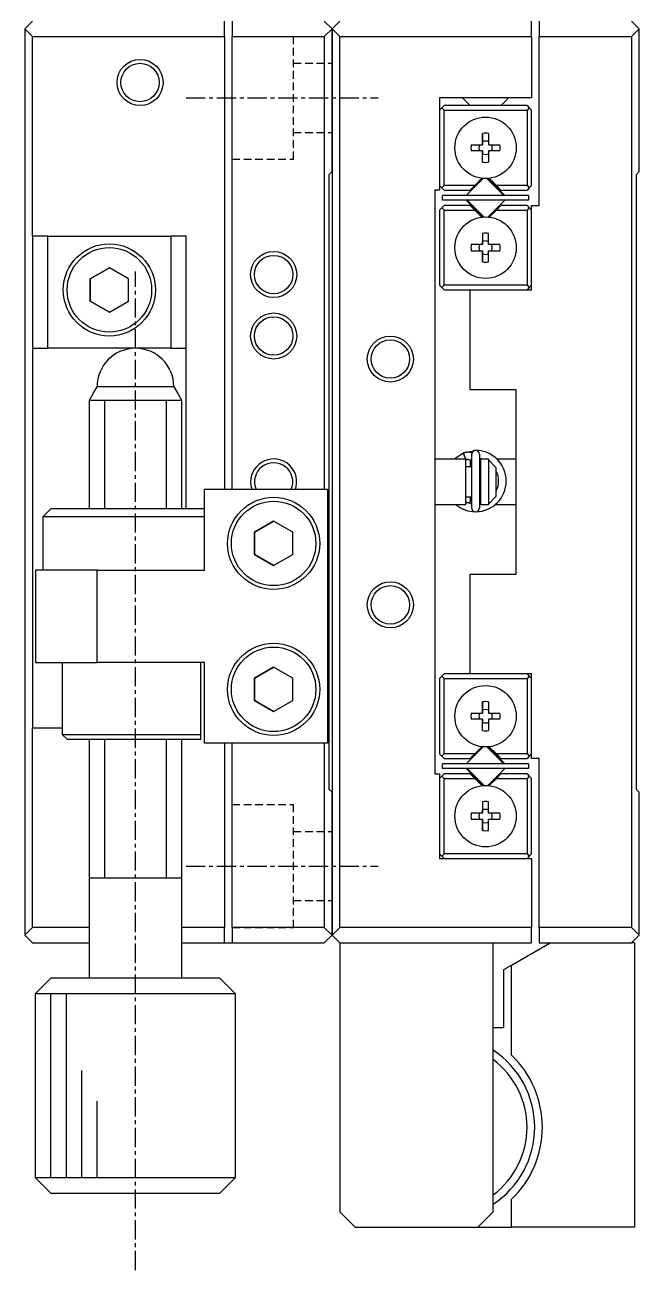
# Model space of a CAD drawing. Extents: x 6 to 340, y 10 to 248.
# Drawn here: x 299.9 to 339.9, y 95.1 to 176.2 of the extents above; entities that cross this region are included whole.
import ezdxf

# ---------------------------------------------------------------- set-up
doc = ezdxf.new("R2010")
doc.units = 0
doc.linetypes.add('CENTER', pattern=[2, 1.25, -0.25, 0.25, -0.25])
doc.linetypes.add('DASHED', pattern=[0.75, 0.5, -0.25])
doc.layers.get('0').update_dxf_attribs({"linetype": 'CONTINUOUS'})
doc.layers.add('CENTER', color=1, linetype='CENTER')

msp = doc.modelspace()

# ---------------------------------------------------------------- linework, layer by layer
at = {"color": 7, "linetype": 'CONTINUOUS'}
for p, q in [((299.858, 175.931), (300.358, 176.431)), ((300.358, 175.431), (299.858, 175.931)), ((299.858, 175.931), (299.858, 116.931)), ((312.858, 175.431), (312.858, 176.431)), ((313.358, 176.431), (313.358, 175.431)), ((319.858, 175.931), (319.358, 176.431)), ((319.358, 175.431), (319.858, 175.931)), ((319.858, 175.931), (320.358, 176.431)), ((320.358, 175.431), (319.858, 175.931)), ((319.858, 175.931), (319.858, 116.931)), ((319.858, 166.631), (319.858, 175.931)), ((332.858, 175.431), (332.858, 176.431)), ((333.358, 176.431), (333.358, 175.431)), ((339.858, 175.931), (339.358, 176.431)), ((339.358, 175.431), (339.858, 175.931)), ((339.858, 166.631), (339.858, 175.931)), ((300.358, 175.431), (312.858, 175.431)), ((300.358, 162.431), (300.358, 175.431)), ((312.858, 175.431), (312.858, 145.931)), ((313.358, 175.431), (319.358, 175.431)), ((313.358, 145.931), (313.358, 175.431)), ((319.358, 175.431), (319.358, 145.931)), ((320.358, 175.431), (332.858, 175.431)), ((320.358, 117.431), (320.358, 175.431)), ((332.858, 175.431), (332.858, 171.431)), ((333.358, 175.431), (339.358, 175.431)), ((333.358, 164.431), (333.358, 175.431)), ((339.358, 175.431), (339.358, 117.431)), ((326.858, 171.431), (326.858, 165.431)), ((332.858, 171.431), (326.858, 171.431)), ((328.608, 171.181), (328.358, 171.431)), ((328.858, 170.931), (328.608, 171.181)), ((331.108, 171.181), (330.858, 170.931)), ((331.358, 171.431), (331.108, 171.181)), ((327.008, 170.781), (326.858, 170.631)), ((327.008, 170.781), (327.158, 170.931)), ((327.158, 170.631), (327.008, 170.781)), ((332.558, 170.931), (327.158, 170.931)), ((327.158, 165.731), (327.158, 170.631)), ((327.158, 170.631), (332.558, 170.631)), ((332.558, 170.931), (332.708, 170.781)), ((332.708, 170.781), (332.558, 170.631)), ((332.558, 170.631), (332.558, 165.731)), ((332.858, 170.631), (332.708, 170.781)), ((332.858, 165.731), (332.858, 170.631)), ((329.658, 168.381), (329.658, 169.109)), ((329.658, 169.109), (329.658, 168.567)), ((330.058, 169.109), (330.058, 168.381)), ((328.929, 168.381), (329.658, 168.381)), ((329.658, 167.981), (328.929, 167.981)), ((329.658, 168.567), (329.658, 168.381)), ((329.658, 167.252), (329.658, 167.981)), ((329.658, 167.981), (329.658, 167.794)), ((329.658, 167.252), (329.658, 167.794)), ((330.058, 168.381), (330.787, 168.381)), ((330.787, 167.981), (330.058, 167.981)), ((330.058, 167.981), (330.058, 167.252)), ((319.858, 166.631), (319.658, 166.431)), ((319.658, 166.431), (319.658, 126.431)), ((328.62, 165.107), (329.681, 166.168)), ((329.619, 166.195), (329.155, 165.731)), ((331.051, 165.081), (329.964, 166.168)), ((330.035, 166.168), (331.095, 165.107)), ((330.56, 165.731), (330.096, 166.195)), ((339.858, 166.631), (339.658, 166.431)), ((339.658, 166.431), (339.658, 126.431)), ((326.558, 165.431), (326.558, 127.431)), ((326.858, 165.431), (326.558, 165.431)), ((326.858, 165.731), (327.008, 165.581)), ((327.008, 165.581), (327.158, 165.731)), ((327.158, 165.431), (327.008, 165.581)), ((329.155, 165.731), (327.158, 165.731)), ((327.158, 165.431), (328.855, 165.431)), ((329.155, 165.731), (328.855, 165.431)), ((332.558, 165.731), (330.56, 165.731)), ((330.86, 165.431), (330.56, 165.731)), ((330.86, 165.431), (332.558, 165.431)), ((332.558, 165.731), (332.708, 165.581)), ((332.708, 165.581), (332.558, 165.431)), ((332.708, 165.581), (332.858, 165.731)), ((332.658, 165.081), (327.058, 165.081)), ((327.058, 164.781), (327.058, 165.081)), ((332.658, 164.781), (327.058, 164.781)), ((329.681, 163.693), (328.62, 164.754)), ((328.664, 164.781), (329.186, 164.259)), ((331.095, 164.754), (330.035, 163.693)), ((332.658, 165.081), (332.658, 164.781)), ((327.008, 164.281), (326.858, 164.131)), ((326.858, 164.131), (326.858, 159.231)), ((327.008, 164.281), (327.158, 164.431)), ((327.158, 164.131), (327.008, 164.281)), ((328.855, 164.431), (327.158, 164.431)), ((327.158, 164.131), (329.155, 164.131)), ((327.158, 159.231), (327.158, 164.131)), ((328.855, 164.431), (329.155, 164.131)), ((329.155, 164.131), (329.619, 163.666)), ((329.186, 164.259), (329.752, 163.693)), ((330.096, 163.666), (330.56, 164.131)), ((330.56, 164.131), (330.86, 164.431)), ((330.56, 164.131), (332.558, 164.131)), ((332.558, 164.431), (330.86, 164.431)), ((332.558, 164.431), (332.708, 164.281)), ((332.708, 164.281), (332.558, 164.131)), ((332.558, 164.131), (332.558, 159.231)), ((332.858, 164.131), (332.708, 164.281)), ((332.858, 164.431), (333.358, 164.431)), ((332.858, 158.931), (332.858, 164.431)), ((301.358, 162.431), (300.358, 162.431)), ((300.358, 162.431), (300.358, 155.131)), ((301.358, 155.131), (301.358, 162.431)), ((301.358, 162.431), (309.358, 162.431)), ((309.358, 162.431), (309.358, 155.131)), ((310.358, 162.431), (309.358, 162.431)), ((310.358, 155.131), (310.358, 162.431)), ((329.658, 162.609), (329.658, 161.881)), ((329.658, 162.609), (329.658, 162.067)), ((330.058, 161.881), (330.058, 162.609)), ((329.658, 161.881), (328.929, 161.881)), ((328.929, 161.481), (329.658, 161.481)), ((329.658, 161.881), (329.658, 162.067)), ((329.658, 161.481), (329.658, 160.752)), ((329.658, 161.294), (329.658, 161.481)), ((329.658, 160.752), (329.658, 161.294)), ((330.787, 161.881), (330.058, 161.881)), ((330.058, 161.481), (330.787, 161.481)), ((330.058, 160.752), (330.058, 161.481)), ((305.358, 160.374), (304.108, 159.652)), ((304.108, 159.652), (305.358, 160.374)), ((306.608, 159.652), (305.358, 160.374)), ((304.108, 159.652), (304.108, 158.209)), ((304.108, 158.209), (304.108, 159.652)), ((306.608, 158.209), (306.608, 159.652)), ((326.858, 159.231), (327.008, 159.081)), ((327.008, 159.081), (327.158, 159.231)), ((327.158, 158.931), (327.008, 159.081)), ((332.558, 159.231), (327.158, 159.231)), ((327.158, 158.931), (328.858, 158.931)), ((328.858, 158.931), (332.858, 158.931)), ((328.858, 152.431), (328.858, 158.931)), ((332.558, 159.231), (332.708, 159.081)), ((332.708, 159.081), (332.558, 158.931)), ((332.708, 159.081), (332.858, 159.231)), ((304.108, 158.209), (305.358, 157.487)), ((305.358, 157.487), (304.108, 158.209)), ((305.358, 157.487), (306.608, 158.209)), ((300.358, 155.131), (301.358, 155.131)), ((300.358, 155.131), (300.358, 130.431)), ((309.358, 155.131), (301.358, 155.131)), ((309.358, 155.131), (310.358, 155.131)), ((310.358, 144.681), (310.358, 155.131)), ((304.308, 152.198), (304.558, 152.631)), ((307.08, 152.631), (304.558, 152.631)), ((309.558, 152.631), (307.08, 152.631)), ((309.558, 152.631), (309.808, 152.198)), ((331.858, 152.431), (328.858, 152.431)), ((331.858, 140.431), (331.858, 152.431)), ((304.058, 151.765), (304.308, 152.198)), ((304.058, 151.765), (307.085, 151.765)), ((304.058, 144.681), (304.058, 151.765)), ((307.085, 151.765), (310.058, 151.765)), ((309.808, 152.198), (310.058, 151.765)), ((310.058, 151.765), (310.058, 144.681)), ((327.823, 147.931), (328.418, 148.325)), ((328.337, 148.288), (328.412, 148.322)), ((328.412, 148.322), (329.176, 148.486)), ((328.415, 148.323), (328.414, 148.32)), ((328.417, 148.325), (328.415, 148.323)), ((328.419, 148.326), (328.417, 148.325)), ((328.418, 148.326), (328.45, 148.339)), ((328.45, 148.339), (328.485, 148.351)), ((328.485, 148.351), (328.521, 148.361)), ((328.521, 148.361), (328.557, 148.37)), ((328.557, 148.37), (328.593, 148.377)), ((328.593, 148.377), (328.63, 148.382)), ((328.63, 148.382), (328.667, 148.385)), ((328.667, 148.385), (328.704, 148.386)), ((328.704, 148.386), (328.741, 148.385)), ((328.741, 148.385), (328.778, 148.383)), ((328.778, 148.383), (328.815, 148.378)), ((328.815, 148.378), (328.851, 148.372)), ((328.851, 148.372), (328.887, 148.364)), ((328.887, 148.364), (328.923, 148.354)), ((328.923, 148.354), (328.958, 148.343)), ((328.958, 148.343), (328.976, 148.336)), ((326.558, 147.931), (328.558, 147.931)), ((328.409, 148.321), (328.553, 147.928)), ((328.414, 148.32), (328.414, 148.315)), ((328.414, 148.315), (328.414, 148.308)), ((328.414, 148.308), (328.415, 148.301)), ((328.415, 148.301), (328.416, 148.292)), ((328.416, 148.292), (328.418, 148.282)), ((328.418, 148.282), (328.421, 148.27)), ((328.421, 148.27), (328.424, 148.258)), ((328.424, 148.258), (328.428, 148.245)), ((328.428, 148.245), (328.432, 148.231)), ((328.432, 148.231), (328.437, 148.216)), ((328.437, 148.216), (328.442, 148.2)), ((328.442, 148.2), (328.448, 148.183)), ((328.448, 148.183), (328.454, 148.166)), ((328.454, 148.166), (328.461, 148.149)), ((328.461, 148.149), (328.468, 148.131)), ((328.468, 148.131), (328.475, 148.113)), ((328.475, 148.113), (328.483, 148.095)), ((328.483, 148.095), (328.49, 148.077)), ((328.49, 148.077), (328.498, 148.059)), ((328.498, 148.059), (328.506, 148.041)), ((328.506, 148.041), (328.514, 148.024)), ((328.514, 148.024), (328.522, 148.007)), ((328.522, 148.007), (328.53, 147.991)), ((328.53, 147.991), (328.538, 147.975)), ((328.538, 147.975), (328.546, 147.96)), ((328.546, 147.96), (328.554, 147.946)), ((328.553, 147.928), (328.605, 147.863)), ((328.554, 147.946), (328.561, 147.933)), ((328.558, 147.931), (328.558, 144.931)), ((328.614, 147.867), (328.558, 147.842)), ((328.561, 147.933), (328.568, 147.921)), ((328.568, 147.921), (328.575, 147.909)), ((328.575, 147.909), (328.581, 147.899)), ((328.581, 147.899), (328.587, 147.891)), ((328.587, 147.891), (328.593, 147.883)), ((328.593, 147.883), (328.598, 147.877)), ((328.598, 147.877), (328.603, 147.872)), ((328.603, 147.872), (328.607, 147.869)), ((328.607, 147.869), (328.61, 147.867)), ((328.61, 147.867), (328.613, 147.866)), ((328.621, 147.869), (328.615, 147.866)), ((328.633, 147.873), (328.621, 147.869)), ((328.645, 147.877), (328.633, 147.873)), ((328.657, 147.88), (328.645, 147.877)), ((328.669, 147.882), (328.657, 147.88)), ((328.681, 147.884), (328.669, 147.882)), ((328.694, 147.885), (328.681, 147.884)), ((328.706, 147.886), (328.694, 147.885)), ((328.719, 147.886), (328.706, 147.886)), ((328.731, 147.885), (328.719, 147.886)), ((328.743, 147.883), (328.731, 147.885)), ((328.756, 147.881), (328.743, 147.883)), ((328.768, 147.879), (328.756, 147.881)), ((328.78, 147.875), (328.768, 147.879)), ((328.791, 147.872), (328.78, 147.875)), ((328.803, 147.867), (328.791, 147.872)), ((328.814, 147.862), (328.803, 147.867)), ((328.825, 147.856), (328.814, 147.862)), ((328.836, 147.85), (328.825, 147.856)), ((328.846, 147.844), (328.836, 147.85)), ((328.856, 147.836), (328.846, 147.844)), ((328.866, 147.829), (328.856, 147.836)), ((328.858, 147.835), (328.858, 147.431)), ((328.875, 147.821), (328.866, 147.829)), ((328.884, 147.812), (328.875, 147.821)), ((328.892, 147.803), (328.884, 147.812)), ((328.9, 147.794), (328.892, 147.803)), ((328.908, 147.784), (328.9, 147.794)), ((328.914, 147.774), (328.908, 147.784)), ((328.921, 147.763), (328.914, 147.774)), ((328.927, 147.753), (328.921, 147.763)), ((328.932, 147.742), (328.927, 147.753)), ((328.937, 147.731), (328.932, 147.742)), ((328.941, 147.719), (328.937, 147.731)), ((328.945, 147.707), (328.941, 147.719)), ((328.948, 147.696), (328.945, 147.707)), ((328.951, 147.684), (328.948, 147.696)), ((328.953, 147.672), (328.951, 147.684)), ((328.954, 147.659), (328.953, 147.672)), ((328.955, 147.647), (328.954, 147.659)), ((328.955, 144.738), (328.955, 148.238)), ((328.955, 147.636), (328.955, 147.647)), ((329.455, 148.238), (329.455, 144.738)), ((329.617, 147.931), (329.455, 147.968)), ((329.558, 144.931), (329.558, 147.931)), ((329.558, 147.931), (330.058, 147.931)), ((330.058, 147.931), (330.058, 147.876)), ((330.058, 147.876), (330.058, 144.985)), ((330.558, 147.347), (330.058, 147.876)), ((330.587, 147.931), (331.858, 147.931)), ((328.558, 147.431), (328.955, 147.431)), ((328.858, 147.431), (328.955, 147.431)), ((329.455, 147.431), (329.558, 147.431)), ((329.455, 147.431), (329.558, 147.431)), ((330.558, 145.514), (330.558, 147.347)), ((319.558, 145.931), (311.558, 145.931)), ((311.558, 140.681), (311.558, 145.931)), ((319.558, 145.931), (319.558, 129.431)), ((328.955, 145.431), (328.558, 145.431)), ((328.558, 145.134), (328.955, 145.007)), ((328.613, 145.109), (328.616, 145.108)), ((328.615, 145.109), (328.626, 145.104)), ((328.626, 145.104), (328.638, 145.1)), ((328.638, 145.1), (328.65, 145.097)), ((328.65, 145.097), (328.662, 145.094)), ((328.662, 145.094), (328.674, 145.092)), ((328.674, 145.092), (328.687, 145.09)), ((328.687, 145.09), (328.699, 145.089)), ((328.699, 145.089), (328.712, 145.089)), ((328.712, 145.089), (328.724, 145.09)), ((328.724, 145.09), (328.736, 145.091)), ((328.736, 145.091), (328.749, 145.092)), ((328.749, 145.092), (328.761, 145.095)), ((328.761, 145.095), (328.773, 145.098)), ((328.773, 145.098), (328.785, 145.101)), ((328.785, 145.101), (328.797, 145.105)), ((328.797, 145.105), (328.808, 145.11)), ((328.808, 145.11), (328.819, 145.116)), ((328.819, 145.116), (328.83, 145.121)), ((328.83, 145.121), (328.841, 145.128)), ((328.841, 145.128), (328.851, 145.135)), ((328.851, 145.135), (328.861, 145.142)), ((328.858, 145.431), (328.858, 145.14)), ((328.955, 145.431), (328.858, 145.431)), ((328.861, 145.142), (328.87, 145.15)), ((328.87, 145.15), (328.879, 145.159)), ((328.879, 145.159), (328.888, 145.167)), ((328.888, 145.167), (328.896, 145.177)), ((328.896, 145.177), (328.904, 145.186)), ((328.904, 145.186), (328.911, 145.196)), ((328.911, 145.196), (328.918, 145.207)), ((328.918, 145.207), (328.924, 145.217)), ((328.924, 145.217), (328.93, 145.228)), ((328.93, 145.228), (328.935, 145.239)), ((328.935, 145.239), (328.939, 145.251)), ((328.939, 145.251), (328.943, 145.262)), ((328.943, 145.262), (328.947, 145.274)), ((328.947, 145.274), (328.95, 145.286)), ((328.95, 145.286), (328.952, 145.298)), ((328.952, 145.298), (328.954, 145.31)), ((328.954, 145.31), (328.955, 145.322)), ((328.955, 145.334), (328.955, 145.339)), ((328.955, 145.322), (328.955, 145.334)), ((329.558, 145.431), (329.455, 145.431)), ((329.558, 145.431), (329.455, 145.431)), ((330.058, 144.985), (330.558, 145.514)), ((301.058, 144.181), (301.558, 144.681)), ((311.558, 144.681), (301.558, 144.681)), ((328.558, 144.931), (326.558, 144.931)), ((328.418, 144.649), (328.419, 144.649)), ((328.463, 144.632), (328.418, 144.649)), ((328.419, 144.649), (328.42, 144.65)), ((328.422, 144.649), (328.419, 144.649)), ((328.468, 144.63), (328.463, 144.632)), ((328.47, 144.629), (328.468, 144.63)), ((328.473, 144.628), (328.47, 144.629)), ((328.475, 144.627), (328.473, 144.628)), ((328.476, 144.627), (328.475, 144.627)), ((328.477, 144.627), (328.476, 144.627)), ((328.479, 144.626), (328.477, 144.627)), ((328.48, 144.626), (328.479, 144.626)), ((328.481, 144.625), (328.48, 144.626)), ((329.455, 145.008), (329.558, 145.029)), ((330.058, 144.931), (329.558, 144.931)), ((330.058, 144.985), (330.058, 144.931)), ((331.858, 144.931), (330.458, 144.931)), ((301.058, 144.181), (311.558, 144.181)), ((301.058, 140.681), (301.058, 144.181)), ((316.058, 143.874), (314.808, 143.152)), ((314.808, 143.152), (316.058, 143.874)), ((317.308, 143.152), (316.058, 143.874)), ((314.808, 143.152), (314.808, 141.709)), ((314.808, 141.709), (314.808, 143.152)), ((317.308, 141.709), (317.308, 143.152)), ((314.808, 141.709), (316.058, 140.987)), ((316.058, 140.987), (314.808, 141.709)), ((316.058, 140.987), (317.308, 141.709)), ((304.558, 140.681), (300.558, 140.681)), ((300.558, 140.681), (300.558, 134.681)), ((304.558, 134.681), (304.558, 140.681)), ((304.558, 140.681), (311.558, 140.681)), ((328.858, 140.431), (331.858, 140.431)), ((328.858, 133.931), (328.858, 140.431)), ((300.558, 134.681), (304.558, 134.681)), ((302.308, 129.981), (302.308, 134.681)), ((311.558, 134.681), (304.558, 134.681)), ((311.308, 129.981), (311.308, 134.681)), ((311.558, 129.431), (311.558, 134.681)), ((316.058, 134.374), (314.808, 133.652)), ((314.808, 133.652), (316.058, 134.374)), ((317.308, 133.652), (316.058, 134.374)), ((327.008, 133.781), (326.858, 133.631)), ((327.008, 133.781), (327.158, 133.931)), ((327.158, 133.631), (327.008, 133.781)), ((328.858, 133.931), (327.158, 133.931)), ((332.858, 133.931), (328.858, 133.931)), ((332.558, 133.931), (332.708, 133.781)), ((332.708, 133.781), (332.558, 133.631)), ((332.858, 133.631), (332.708, 133.781)), ((332.858, 128.431), (332.858, 133.931)), ((314.808, 133.652), (314.808, 132.209)), ((314.808, 132.209), (314.808, 133.652)), ((317.308, 132.209), (317.308, 133.652)), ((326.858, 133.631), (326.858, 128.731)), ((327.158, 133.631), (332.558, 133.631)), ((327.158, 128.731), (327.158, 133.631)), ((332.558, 133.631), (332.558, 128.731)), ((314.808, 132.209), (316.058, 131.487)), ((316.058, 131.487), (314.808, 132.209)), ((316.058, 131.487), (317.308, 132.209)), ((328.929, 131.381), (329.658, 131.381)), ((329.658, 131.381), (329.658, 132.109)), ((329.658, 132.109), (329.658, 131.567)), ((329.658, 131.567), (329.658, 131.381)), ((330.058, 132.109), (330.058, 131.381)), ((330.058, 131.381), (330.787, 131.381)), ((329.658, 130.981), (328.929, 130.981)), ((329.658, 130.252), (329.658, 130.981)), ((329.658, 130.981), (329.658, 130.794)), ((329.658, 130.252), (329.658, 130.794)), ((330.787, 130.981), (330.058, 130.981)), ((330.058, 130.981), (330.058, 130.252)), ((300.358, 130.431), (302.308, 130.431)), ((300.358, 117.431), (300.358, 130.431)), ((311.308, 129.981), (302.308, 129.981)), ((302.608, 129.681), (302.308, 129.981)), ((302.608, 129.681), (311.308, 129.681)), ((304.058, 120.631), (304.058, 129.681)), ((310.058, 129.681), (310.058, 120.631)), ((311.308, 129.681), (311.308, 129.981)), ((319.558, 129.431), (311.558, 129.431)), ((312.858, 129.431), (312.858, 117.431)), ((313.358, 117.431), (313.358, 129.431)), ((319.358, 129.431), (319.358, 117.431)), ((328.62, 128.107), (329.681, 129.168)), ((329.619, 129.195), (329.155, 128.731)), ((330.53, 128.602), (329.964, 129.168)), ((330.035, 129.168), (331.095, 128.107)), ((330.56, 128.731), (330.096, 129.195)), ((326.858, 128.731), (327.008, 128.581)), ((327.008, 128.581), (327.158, 128.731)), ((327.158, 128.431), (327.008, 128.581)), ((332.658, 128.081), (327.058, 128.081)), ((327.058, 127.781), (327.058, 128.081)), ((329.155, 128.731), (327.158, 128.731)), ((327.158, 128.431), (328.855, 128.431)), ((329.155, 128.731), (328.855, 128.431)), ((331.051, 128.081), (330.53, 128.602)), ((332.558, 128.731), (330.56, 128.731)), ((330.86, 128.431), (330.56, 128.731)), ((330.86, 128.431), (332.558, 128.431)), ((332.558, 128.731), (332.708, 128.581)), ((332.708, 128.581), (332.558, 128.431)), ((332.658, 128.081), (332.658, 127.781)), ((332.708, 128.581), (332.858, 128.731)), ((333.358, 128.431), (332.858, 128.431)), ((333.358, 117.431), (333.358, 128.431)), ((326.558, 127.431), (326.858, 127.431)), ((326.858, 127.431), (326.858, 121.931)), ((327.008, 127.281), (326.858, 127.131)), ((327.008, 127.281), (327.158, 127.431)), ((327.158, 127.131), (327.008, 127.281)), ((332.658, 127.781), (327.058, 127.781)), ((328.855, 127.431), (327.158, 127.431)), ((329.681, 126.693), (328.62, 127.754)), ((328.664, 127.781), (329.752, 126.693)), ((328.855, 127.431), (329.155, 127.131)), ((331.095, 127.754), (330.035, 126.693)), ((330.56, 127.131), (330.86, 127.431)), ((332.558, 127.431), (330.86, 127.431)), ((332.558, 127.431), (332.708, 127.281)), ((332.708, 127.281), (332.558, 127.131)), ((332.858, 127.131), (332.708, 127.281)), ((327.158, 127.131), (329.155, 127.131)), ((327.158, 122.231), (327.158, 127.131)), ((329.155, 127.131), (329.619, 126.666)), ((330.096, 126.666), (330.56, 127.131)), ((330.56, 127.131), (332.558, 127.131)), ((332.558, 127.131), (332.558, 122.231)), ((332.858, 122.231), (332.858, 127.131)), ((319.658, 126.431), (319.858, 126.231)), ((319.858, 116.931), (319.858, 126.231)), ((339.658, 126.431), (339.858, 126.231)), ((339.858, 116.931), (339.858, 126.231)), ((329.658, 124.881), (328.929, 124.881)), ((329.658, 125.609), (329.658, 124.881)), ((329.658, 125.609), (329.658, 125.067)), ((329.658, 124.881), (329.658, 125.067)), ((330.058, 124.881), (330.058, 125.609)), ((330.787, 124.881), (330.058, 124.881)), ((328.929, 124.481), (329.658, 124.481)), ((329.658, 124.481), (329.658, 123.752)), ((329.658, 124.294), (329.658, 124.481)), ((329.658, 123.752), (329.658, 124.294)), ((330.058, 124.481), (330.787, 124.481)), ((330.058, 123.752), (330.058, 124.481)), ((326.858, 122.231), (327.008, 122.081)), ((326.858, 121.931), (332.858, 121.931)), ((327.008, 122.081), (327.158, 122.231)), ((327.158, 121.931), (327.008, 122.081)), ((332.558, 122.231), (327.158, 122.231)), ((332.558, 122.231), (332.708, 122.081)), ((332.708, 122.081), (332.558, 121.931)), ((332.708, 122.081), (332.858, 122.231)), ((332.858, 121.931), (332.858, 117.431)), ((304.058, 120.631), (304.058, 120.636)), ((306.985, 120.631), (304.058, 120.631)), ((304.058, 114.131), (304.058, 120.631)), ((304.058, 120.626), (304.058, 120.631)), ((307.058, 120.631), (306.985, 120.631)), ((307.158, 120.631), (307.058, 120.631)), ((310.058, 120.631), (307.158, 120.631)), ((310.058, 120.636), (310.058, 120.631)), ((310.058, 120.631), (310.058, 114.131)), ((310.058, 120.631), (310.058, 120.626)), ((299.858, 116.931), (300.358, 117.431)), ((300.358, 116.431), (299.858, 116.931)), ((304.058, 117.431), (300.358, 117.431)), ((312.858, 117.431), (310.058, 117.431)), ((312.858, 116.431), (312.858, 117.431)), ((319.358, 117.431), (313.358, 117.431)), ((313.358, 117.431), (313.358, 116.431)), ((319.858, 116.931), (319.358, 117.431)), ((319.358, 116.431), (319.858, 116.931)), ((319.858, 116.931), (320.358, 117.431)), ((320.358, 116.431), (319.858, 116.931)), ((332.858, 117.431), (320.358, 117.431)), ((332.858, 116.431), (332.858, 117.431)), ((339.358, 117.431), (333.358, 117.431)), ((333.358, 117.431), (333.358, 116.431)), ((339.858, 116.931), (339.358, 117.431)), ((339.358, 116.431), (339.858, 116.931)), ((300.358, 116.431), (304.058, 116.431)), ((310.058, 116.431), (312.858, 116.431)), ((312.858, 116.431), (313.358, 116.431)), ((313.358, 116.431), (319.358, 116.431)), ((320.358, 116.431), (320.358, 98.931)), ((320.358, 116.431), (332.858, 116.431)), ((330.358, 98.931), (330.358, 116.431)), ((331.558, 114.987), (334.058, 116.431)), ((333.358, 116.431), (339.358, 116.431)), ((339.558, 116.431), (339.358, 116.431)), ((339.558, 116.431), (339.558, 97.931)), ((331.058, 114.698), (331.558, 114.987)), ((331.058, 110.931), (331.058, 114.698)), ((331.558, 109.121), (331.558, 114.987)), ((300.558, 113.131), (301.558, 114.131)), ((307.108, 114.131), (301.558, 114.131)), ((312.558, 114.131), (307.108, 114.131)), ((312.558, 114.131), (313.558, 113.131)), ((300.558, 113.131), (307.117, 113.131)), ((300.558, 101.131), (300.558, 113.131)), ((307.117, 113.131), (313.558, 113.131)), ((313.558, 113.131), (313.558, 101.131)), ((330.358, 110.931), (331.058, 110.931)), ((313.558, 101.131), (300.558, 101.131)), ((301.558, 100.131), (300.558, 101.131)), ((313.558, 101.131), (312.558, 100.131)), ((301.558, 100.131), (312.558, 100.131)), ((331.558, 97.931), (331.558, 99.74)), ((321.358, 97.931), (320.358, 98.931)), ((330.358, 98.931), (329.358, 97.931)), ((321.358, 97.931), (329.358, 97.931)), ((329.358, 97.931), (331.558, 97.931)), ((339.558, 97.931), (331.558, 97.931))]:
    msp.add_line(p, q, dxfattribs=at)
at = {"color": 3, "linetype": 'DASHED'}
for p, q in [((313.358, 175.431), (317.358, 175.431)), ((317.358, 167.431), (317.358, 175.431)), ((317.358, 173.681), (319.858, 173.681)), ((317.358, 169.181), (319.858, 169.181)), ((313.358, 167.431), (317.358, 167.431)), ((313.358, 125.431), (317.358, 125.431)), ((317.358, 117.431), (317.358, 125.431)), ((317.358, 123.681), (319.858, 123.681)), ((317.358, 119.181), (319.858, 119.181)), ((313.358, 117.431), (317.358, 117.431))]:
    msp.add_line(p, q, dxfattribs=at)
at = {"color": 3, "linetype": 'CONTINUOUS'}
for p, q in [((305.058, 144.681), (305.058, 151.765)), ((309.058, 151.765), (309.058, 144.681)), ((305.058, 120.631), (305.058, 129.681)), ((309.058, 129.681), (309.058, 120.631)), ((301.558, 101.131), (301.558, 113.131)), ((302.558, 101.131), (302.558, 113.131)), ((303.558, 101.131), (303.558, 108.131)), ((304.558, 101.131), (304.558, 106.131))]:
    msp.add_line(p, q, dxfattribs=at)
for centre in [(307.358, 172.431), (316.058, 159.931), (316.058, 155.931), (323.658, 154.431), (323.658, 138.431)]:
    msp.add_circle(centre, 1.5, dxfattribs=at)
at = {"color": 7, "linetype": 'CONTINUOUS'}
for centre, radius in [((307.358, 172.431), 1.25), ((329.858, 168.181), 2), ((329.858, 161.681), 2), ((305.358, 158.931), 3), ((305.358, 158.931), 2.75), ((316.058, 159.931), 1.25), ((316.058, 155.931), 1.25), ((323.658, 154.431), 1.25), ((316.058, 142.431), 3), ((316.058, 142.431), 2.75), ((323.658, 138.431), 1.25), ((316.058, 132.931), 3), ((316.058, 132.931), 2.75), ((329.858, 131.181), 2), ((329.858, 124.681), 2)]:
    msp.add_circle(centre, radius, dxfattribs=at)
for centre, radius, start, end in [((329.858, 168.181), 0.95, 77.8468, 102.1532), ((329.858, 168.181), 0.435, 62.63352, 117.36648), ((329.858, 168.181), 0.95, 167.8468, 192.1532), ((329.858, 168.181), 0.435, 152.63352, 207.36648), ((329.858, 168.181), 0.435, 242.63352, 297.36648), ((329.858, 168.181), 0.435, 332.63352, 27.36648), ((329.858, 168.181), 0.95, 347.8468, 12.1532), ((329.858, 168.181), 0.95, 257.8468, 282.1532), ((329.822, 166.027), 0.2, 126.85803, 135), ((329.822, 166.027), 0.2, 45, 51.26124), ((329.893, 166.027), 0.2, 45, 53.14197), ((328.762, 164.966), 0.2, 135, 145.0247), ((328.762, 164.895), 0.2, 214.9753, 225), ((330.954, 164.966), 0.2, 34.9753, 45), ((330.954, 164.895), 0.2, 315, 325.0247), ((329.822, 163.835), 0.2, 225, 233.14197), ((329.893, 163.835), 0.2, 225, 231.26124), ((329.893, 163.835), 0.2, 306.85803, 315), ((329.858, 161.681), 0.95, 77.8468, 102.1532), ((329.858, 161.681), 0.435, 62.63352, 117.36648), ((329.858, 161.681), 0.95, 167.8468, 192.1532), ((329.858, 161.681), 0.435, 152.63352, 207.36648), ((329.858, 161.681), 0.435, 242.63352, 297.36648), ((329.858, 161.681), 0.435, 332.63352, 27.36648), ((329.858, 161.681), 0.95, 347.8468, 12.1532), ((329.858, 161.681), 0.95, 257.8468, 282.1532), ((307.058, 152.631), 2.5, 90, 180), ((307.058, 152.631), 2.5, 0, 90), ((329.205, 148.238), 0.25, 0, 180), ((329.206, 146.488), 1.999, 270.79832, 89.15066), ((316.058, 146.431), 1.25, 336.42182, 203.57818), ((329.205, 146.488), 1.501, 334.30524, 25.68953), ((329.207, 146.493), 2.005, 231.24152, 269.05704), ((329.205, 144.738), 0.25, 180, 0), ((329.858, 131.181), 0.95, 77.8468, 102.1532), ((329.858, 131.181), 0.95, 167.8468, 192.1532), ((329.858, 131.181), 0.435, 152.63352, 207.36648), ((329.858, 131.181), 0.435, 62.63352, 117.36648), ((329.858, 131.181), 0.435, 332.63352, 27.36648), ((329.858, 131.181), 0.95, 347.8468, 12.1532), ((329.858, 131.181), 0.435, 242.63352, 297.36648), ((329.858, 131.181), 0.95, 257.8468, 282.1532), ((329.822, 129.027), 0.2, 126.85803, 135), ((329.822, 129.027), 0.2, 45, 51.26124), ((329.893, 129.027), 0.2, 45, 53.14197), ((328.762, 127.966), 0.2, 135, 145.0247), ((330.954, 127.966), 0.2, 34.9753, 45), ((328.762, 127.895), 0.2, 214.9753, 225), ((330.954, 127.895), 0.2, 315, 325.0247), ((329.822, 126.835), 0.2, 225, 233.14197), ((329.893, 126.835), 0.2, 225, 231.26124), ((329.893, 126.835), 0.2, 306.85803, 315), ((329.858, 124.681), 0.95, 77.8468, 102.1532), ((329.858, 124.681), 0.95, 167.8468, 192.1532), ((329.858, 124.681), 0.435, 152.63352, 207.36648), ((329.858, 124.681), 0.435, 62.63352, 117.36648), ((329.858, 124.681), 0.435, 332.63352, 27.36648), ((329.858, 124.681), 0.95, 347.8468, 12.1532), ((329.858, 124.681), 0.435, 242.63352, 297.36648), ((329.858, 124.681), 0.95, 257.8468, 282.1532), ((327.058, 104.431), 6, 303.36701, 56.63299), ((327.058, 104.431), 5.5, 306.8699, 53.1301), ((327.058, 104.431), 6.5, 313.81306, 46.18694)]:
    msp.add_arc(centre, radius, start, end, dxfattribs=at)
at = {"color": 3, "linetype": 'CONTINUOUS'}
for start, end in [(340.52878, 180), (180, 199.47122)]:
    msp.add_arc((316.058, 146.431), 1.5, start, end, dxfattribs=at)
at = {"layer": 'CENTER', "color": 1, "linetype": 'CENTER'}
for p, q in [((310.358, 171.431), (322.858, 171.431)), ((307.058, 95.131), (307.058, 160.131)), ((310.358, 121.431), (322.858, 121.431))]:
    msp.add_line(p, q, dxfattribs=at)

doc.saveas('drawing.dxf')
